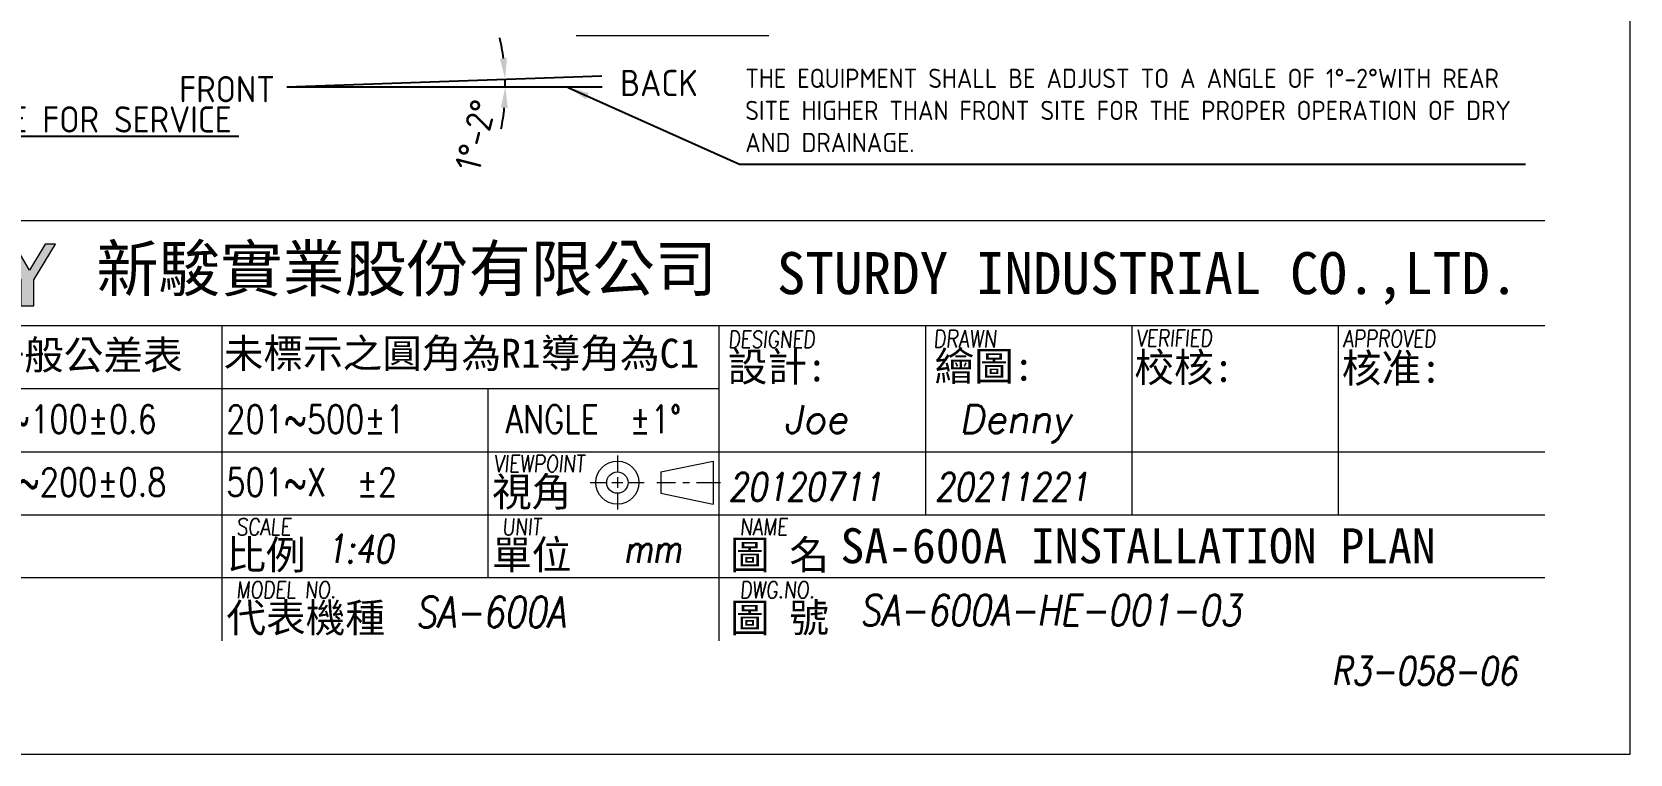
# Model space of a CAD drawing. Header units: millimetres. Extents: x -414479 to -402759, y -47546 to -39306.
# Drawn here: x -407325 to -402759, y -47546 to -45484 of the extents above; entities that cross this region are included whole.
import ezdxf

# ---------------------------------------------------------------- set-up
doc = ezdxf.new("R2010")
doc.units = ezdxf.units.MM
doc.layers.get('0').update_dxf_attribs({"lineweight": 25})
for name, color, linetype, lineweight in [('D', 3, 'Continuous', 13), ('F', 7, 'Continuous', 15), ('T', 4, 'Continuous', 15)]:
    doc.layers.add(name, color=color, linetype=linetype, lineweight=lineweight)
doc.styles.get("Standard").update_dxf_attribs({"font": 'KAIU.TTF'})
doc.styles.add('STU25', font='isocp2.shx')
doc.styles.add('Text', font='romans.shx', dxfattribs={"width": 0.8, "oblique": 10})
doc.dimstyles.new('STU25', dxfattribs={"dimscale": 30, "dimtxt": 2.5, "dimasz": 2, "dimexe": 0.6, "dimexo": 1, "dimgap": 1, "dimtad": 1, "dimdsep": 46, "dimtxsty": 'STU25', "dimcen": 2, "dimazin": 2, "dimtfac": 1, "dimtmove": 0, "dimatfit": 3, "dimfxl": 0, "dimtolj": 1, "dimtzin": 0, "dimarcsym": 0})
doc.dimstyles.new('STU25$7', dxfattribs={"dimscale": 30, "dimtxt": 2.5, "dimasz": 2, "dimexe": 1.25, "dimexo": 0.625, "dimgap": 1, "dimtad": 0, "dimdec": 4, "dimdsep": 46, "dimtxsty": 'STU25', "dimcen": 2.5, "dimazin": 2, "dimtfac": 1, "dimtdec": 4, "dimtmove": 0, "dimatfit": 3, "dimfxl": 0, "dimtolj": 1, "dimtzin": 0, "dimarcsym": 0})

# ---------------------------------------------------------------- blocks, each defined once
blk = doc.blocks.new('*D17')
at = {"layer": 'D', "color": 0, "linetype": 'Continuous', "lineweight": -2}
for start, end in [(7.5081, 13.0162), (0, 2), (348.9838, 354.4919)]:
    blk.add_arc((-406597.2, -45640.8), 624.4, start, end, dxfattribs=at)
at = {"layer": 'D', "color": 0}
for points in [[(-405988.2, -45560), (-405968.2, -45558.4), (-405973.2, -45619)], [(-405965.7, -45701.2), (-405985.7, -45700.2), (-405972.8, -45640.8)]]:
    blk.add_solid(points, dxfattribs=at)
at = {"layer": 'Defpoints', "color": 0}
for p in [(-405696.8, -45609.4), (-406597.2, -45640.8), (-406597.2, -45640.8), (-405973, -45626.3), (-405696.2, -45640.8)]:
    blk.add_point(p, dxfattribs=at)
at = {"layer": 'D', "color": 0, "insert": (-406057.7, -45778.7), "char_height": 75, "attachment_point": 5, "rotation": 75.6586, "style": 'STU25'}
blk.add_mtext('1%%D-2%%D', dxfattribs=at)
blk = doc.blocks.new('新駿LOGO')
at = {"layer": 'F'}
h = blk.add_hatch(color=256, dxfattribs=at)
edge = h.paths.add_edge_path()
edge.add_spline(control_points=[(-509.51, -443.62), (-509.51, -443.62), (-509.51, -441.77), (-509.51, -441.77), (-509.51, -441.77), (-511, -439.2), (-511, -439.2), (-511, -439.2), (-510.64, -439.2), (-510.64, -439.2), (-510.64, -439.2), (-510.3, -439.19), (-510.04, -439.32), (-509.79, -439.45), (-509.71, -439.68), (-509.71, -439.68), (-509.71, -439.68), (-508.9, -441.07), (-508.9, -441.07), (-508.9, -441.07), (-507.78, -439.2), (-507.78, -439.2), (-507.78, -439.2), (-507.05, -439.2), (-507.05, -439.2), (-507.05, -439.2), (-508.59, -441.77), (-508.59, -441.77), (-508.59, -441.77), (-508.59, -443.62), (-508.59, -443.62), (-508.59, -443.62), (-509.51, -443.62), (-509.51, -443.62)], knot_values=[0, 0, 0, 0, 1, 1, 1, 2, 2, 2, 3, 3, 3, 4, 4, 4, 5, 5, 5, 6, 6, 6, 7, 7, 7, 8, 8, 8, 9, 9, 9, 10, 10, 10, 11, 11, 11, 11], degree=3, periodic=1)
at = {"layer": 'F', "lineweight": 0}
blk.add_open_spline([(-509.51, -443.62), (-509.51, -443.62), (-509.51, -441.77), (-509.51, -441.77), (-509.51, -441.77), (-511, -439.2), (-511, -439.2), (-511, -439.2), (-510.64, -439.2), (-510.64, -439.2), (-510.64, -439.2), (-510.3, -439.19), (-510.04, -439.32), (-509.79, -439.45), (-509.71, -439.68), (-509.71, -439.68), (-509.71, -439.68), (-508.9, -441.07), (-508.9, -441.07), (-508.9, -441.07), (-507.78, -439.2), (-507.78, -439.2), (-507.78, -439.2), (-507.05, -439.2), (-507.05, -439.2), (-507.05, -439.2), (-508.59, -441.77), (-508.59, -441.77), (-508.59, -441.77), (-508.59, -443.62), (-508.59, -443.62), (-508.59, -443.62), (-509.51, -443.62), (-509.51, -443.62)], degree=3, knots=[0, 0, 0, 0, 1, 1, 1, 2, 2, 2, 3, 3, 3, 4, 4, 4, 5, 5, 5, 6, 6, 6, 7, 7, 7, 8, 8, 8, 9, 9, 9, 10, 10, 10, 11, 11, 11, 11], dxfattribs=at)
at = {"attachment_point": 1, "style": 'STU25'}
for s, insert, char_height in [('{\\f標楷體|b0|i0|c136|p65;新駿實業股份有限公司}', (-504.12, -439.33), 3.25), ('{\\f標楷體|b0|i0|c136|p65;STURDY\\H0.9667x; \\H1.034x;INDUSTRIAL CO.,LTD.}', (-455.51, -439.78), 3)]:
    blk.add_mtext(s, dxfattribs=dict(at, insert=insert, char_height=char_height))
blk = doc.blocks.new('H421')
at = {"layer": 'F', "color": 7}
for p, q in [((155.91, 38.09), (286.91, 38.09)), ((211.36, 38.09), (286.91, 38.09)), ((155.91, 30.59), (286.91, 30.59)), ((192.41, 30.59), (192.41, 17.09)), ((242.66, 30.59), (242.66, 17.09)), ((257.41, 30.59), (257.41, 17.09)), ((272.16, 30.59), (272.16, 17.09)), ((155.91, 26.09), (227.91, 26.09)), ((211.41, 26.09), (211.41, 17.09)), ((155.91, 21.59), (286.91, 21.59)), ((214.91, 21.59), (286.91, 21.59)), ((227.91, 21.59), (286.91, 21.59)), ((155.91, 17.09), (286.91, 17.09)), ((211.41, 17.09), (211.41, 12.59)), ((227.91, 17.09), (227.91, 8.09)), ((286.91, 12.59), (155.91, 12.59))]:
    blk.add_line(p, q, dxfattribs=at)
at = {"layer": 'F'}
for p, q in [((227.91, 30.59), (227.91, 17.09)), ((192.41, 17.09), (192.41, 8.09))]:
    blk.add_line(p, q, dxfattribs=at)
at = {"layer": 'F', "color": 0}
for p, q in [((220.66, 21.32), (220.66, 20.14)), ((223.77, 20.14), (227.5, 20.92)), ((227.5, 20.92), (227.5, 17.84)), ((220.66, 19.77), (220.66, 19)), ((223.77, 20.14), (223.77, 18.62)), ((218.72, 19.38), (219.89, 19.38)), ((220.27, 19.38), (221.04, 19.38)), ((220.66, 18.62), (220.66, 17.45)), ((221.42, 19.38), (222.57, 19.38)), ((223.49, 19.38), (224.81, 19.38)), ((223.77, 18.62), (227.5, 17.84)), ((225.34, 19.38), (225.81, 19.38)), ((226.31, 19.38), (228.03, 19.38))]:
    blk.add_line(p, q, dxfattribs=at)
for radius in [1.54, 0.762]:
    blk.add_circle((220.66, 19.38), radius, dxfattribs=at)
blk.add_blockref('新駿LOGO', (687.56, 475.62))
at = {"layer": 'F', "lineweight": -3}
for s, height, p in [('未標註者一般公差表', 2.076, (164.12, 27.45)), ('未標示之圓角為R1導角為C1', 2.0757, (192.54, 27.58)), ('設計:', 2.076, (228.54, 26.61)), ('繪圖:', 2.076, (243.32, 26.66)), ('校核:', 2.076, (257.59, 26.57)), ('核准:', 2.076, (272.41, 26.52)), ('視角', 2.076, (211.71, 17.69)), ('比例', 2.076, (192.73, 13.19)), ('單位', 2.076, (211.71, 13.19)), ('圖 名', 2.076, (228.7, 13.19)), ('代表機種', 2.076, (192.73, 8.69)), ('圖 號', 2.076, (228.7, 8.69))]:
    blk.add_text(s, height=height, dxfattribs=at).set_placement(p)
at = {"layer": 'F', "color": 1, "lineweight": 15, "style": 'Text', "oblique": 5, "width": 0.8}
for s, height, p in [('DESIGNED', 1.2, (228.57, 29.01)), ('DRAWN', 1.245, (243.23, 29.03)), ('VERIFIED', 1.2, (257.72, 29.09)), ('APPROVED', 1.2, (272.5, 29.06)), ('VIEWPOINT', 1.2, (211.83, 20.13)), ('SCALE', 1.2, (193.44, 15.63)), ('UNIT', 1.2, (212.42, 15.63)), ('NAME', 1.2, (229.41, 15.63)), ('MODEL NO.', 1.2, (193.44, 11.13)), ('DWG.NO.', 1.2, (229.41, 11.13))]:
    blk.add_text(s, height=height, dxfattribs=at).set_placement(p)
at = {"layer": 'F', "lineweight": 20, "style": 'Text', "width": 0.8}
for s, p in [('51~100±0.6', (174.32, 22.91)), ('201~500±1', (192.72, 22.91)), ('ANGLE  ±1%%D', (212.68, 22.91)), ('101~200±0.8', (173.63, 18.41)), ('501~X  ±2', (192.72, 18.41))]:
    blk.add_text(s, height=2, dxfattribs=at).set_placement(p)

msp = doc.modelspace()

# ---------------------------------------------------------------- linework, layer by layer
at = {"linetype": 'Continuous'}
for q in [(-405696.757, -45609.354), (-405696.208, -45640.798)]:
    msp.add_line((-406597.208, -45640.798), q, dxfattribs=at)
at = {"layer": 'D'}
msp.add_line((-405770.623, -45494.038), (-405219.426, -45494.038), dxfattribs=at)
at = {"layer": 'F', "color": 6}
msp.add_lwpolyline([(-414478.985, -39306.301), (-414478.985, -47546.301), (-402758.985, -47546.301), (-402758.985, -39306.301)], close=True, dxfattribs=at)
msp.add_lwpolyline([(-414478.985, -39306.301), (-414478.985, -47546.301), (-402758.985, -47546.301), (-402758.985, -39306.301)], close=True, dxfattribs=at)

# ---------------------------------------------------------------- block references
at = {"xscale": 40, "yscale": 40, "zscale": 40}
msp.add_blockref('H421', (-414478.985, -47546.301), dxfattribs=at)

# ---------------------------------------------------------------- texts
at = {"layer": 'D', "color": 4}
msp.add_text('SA-600A INSTALLATION PLAN', height=100, dxfattribs=at).set_placement((-405015.06, -47001.381))
at = {"layer": 'D', "linetype": 'Continuous', "char_height": 75, "width": 218.181, "attachment_point": 1}
for s, insert in [('{\\Fisocp2.shx;FRONT}', (-406904.369, -45609.701)), ('{\\Fisocp2.shx;BACK}', (-405644.903, -45592.123))]:
    msp.add_mtext(s, dxfattribs=dict(at, insert=insert))
at = {"layer": 'D', "color": 11, "attachment_point": 1}
for s, insert, char_height in [('{\\Fisocp2.shx;\\C3;THE EQUIPMENT SHALL BE ADJUST TO A ANGLE OF 1%%d-2%%dWITH REAR \\PSITE HIGHER THAN FRONT SITE FOR THE PROPER OPERATION OF DRY \\PAND DRAINAGE.}', (-405287.188, -45588.79), 55), ('{\\Fisocp2.shx;\\C3;MIN. SPACE FOR SERVICE}', (-407812.76, -45696.209), 75)]:
    msp.add_mtext(s, dxfattribs=dict(at, insert=insert, char_height=char_height))
at = {"layer": 'T', "lineweight": 20, "style": 'Text', "oblique": 10}
for s, p in [('Joe', (-405177.215, -46629.712)), ('Denny', (-404674.944, -46629.712))]:
    msp.add_text(s, height=80, dxfattribs=at).set_placement(p)
at = {"layer": 'T', "lineweight": 20, "style": 'Text', "oblique": 10, "width": 0.8}
for s, height, p in [('20120711', 80, (-405334.832, -46823.412)), ('20211221', 80, (-404744.832, -46823.412)), ('1:40', 80, (-406484.745, -47000.192)), ('mm', 80, (-405634.42, -46999.965)), ('SA-600A', 88, (-406229.67, -47184.727)), ('SA-600A-HE-001-03', 88, (-404960.533, -47179.133))]:
    msp.add_text(s, height=height, dxfattribs=at).set_placement(p)
at = {"layer": 'T', "linetype": 'Continuous', "lineweight": 20, "insert": (-403611.58, -47268.947), "char_height": 80, "attachment_point": 1, "style": 'Text'}
msp.add_mtext('{R3-058-06}', dxfattribs=at)

# ---------------------------------------------------------------- dimensions: what is measured, and where the dimension line sits
at = {"layer": 'D', "linetype": 'Continuous'}
dim = msp.add_angular_dim_2l(base=(-405973.013, -45626.27), line1=((-406597.208, -45640.798), (-405696.208, -45640.798)), line2=((-406597.208, -45640.798), (-405696.757, -45609.354)), text='1%%D-2%%D', dimstyle='STU25', override={"dimtxsty": 'STU25'}, dxfattribs=at)
dim.commit()
dim.dimension.update_dxf_attribs({"geometry": '*D17', "text_midpoint": (-405992.301, -45795.453), "dimtype": 162})

# ---------------------------------------------------------------- leaders
at = {"layer": 'D'}
for points in [[(-405793.266, -45642.584), (-405304.037, -45861.683), (-403058.073, -45861.683)], [(-408021.764, -45664.984), (-407838.442, -45781.933), (-406734.464, -45781.933)]]:
    msp.add_leader(points, dimstyle='STU25$7', override={"dimgap": 1, "dimtad": 0}, dxfattribs=at)

doc.saveas('drawing.dxf')
